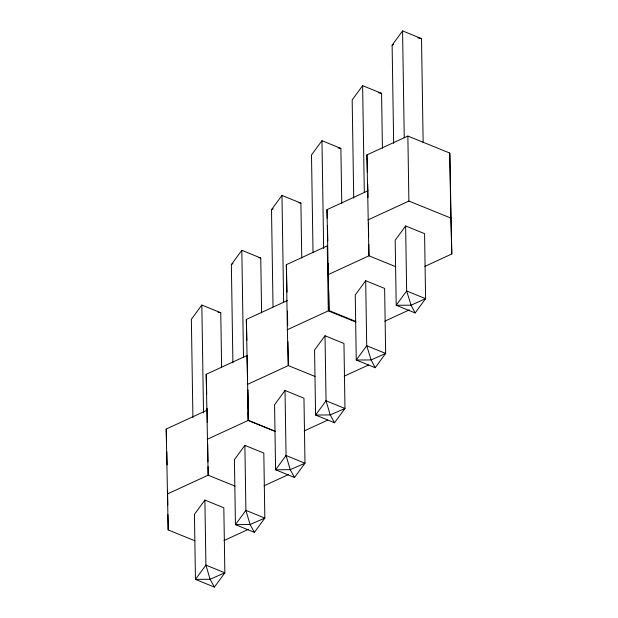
<?xml version="1.0" encoding="UTF-8"?>
<svg xmlns="http://www.w3.org/2000/svg" width="618" height="618" viewBox="0 0 618 618"><rect width="100%" height="100%" fill="white"/><g stroke="black" fill="none" stroke-linecap="round" stroke-linejoin="round"><path stroke-width="0.93" d="M273.032 306.991L271.503 209.703L281.97 195.427L300.904 203.152L301.762 258.054M341.754 203.322L340.889 148.413L321.963 140.695L311.495 154.971L313.025 252.26M232.901 362.82L231.356 264.574L241.823 250.298L260.75 258.015L261.615 312.917M221.623 367.656L220.765 312.747L201.831 305.029L191.364 319.305L192.909 417.559M393.658 143.43L392.121 45.184L402.565 30.9L421.507 38.61L423.145 142.642M382.426 148.266L381.569 93.364L362.627 85.655L352.175 99.938L353.72 198.185M325.022 335.752L314.562 350.027L315.582 415.049L334.516 422.766L344.975 408.49L343.956 343.469L325.022 335.752L326.041 400.773L330.213 414.917L334.516 422.766M285.029 390.483L274.57 404.759L275.589 469.78L294.523 477.498L304.991 463.222L303.963 398.208L285.029 390.483L286.057 455.505L290.221 469.657L294.523 477.498M204.89 500.086L194.431 514.361L195.45 579.383L214.384 587.1L224.852 572.824L223.824 507.803L204.89 500.086L205.918 565.107L210.081 579.251L214.384 587.1M244.882 445.354L234.423 459.63L235.443 524.643L254.377 532.368L264.836 518.093L263.816 453.071L244.882 445.354L245.902 510.368L250.074 524.52L254.377 532.368M405.632 225.956L395.18 240.24L396.208 305.253L415.141 312.963L425.593 298.687L424.574 233.666L405.632 225.956L406.652 290.978L411.063 305.192L415.141 312.963M365.686 280.711L355.242 294.995L356.262 360.008L375.203 367.718L385.647 353.442L384.628 288.421L365.686 280.711L366.713 345.732L371.124 359.946L375.203 367.718M392.121 45.184L393.743 44.133M271.503 209.703L273.125 208.675M231.356 264.574L232.978 263.538M395.705 266.682L368.938 255.821L366.93 154.917L407.865 136.053L449.788 153.063L451.804 253.959L424.805 266.412M355.759 321.437L329 310.576L326.984 209.672L367.919 190.8L367.741 184.195M367.949 219.938L408.884 201.066L450.816 218.077L451.804 253.959M287.347 329.718L286.327 264.697L327.277 245.848L328.297 310.862L287.347 329.718L288.305 365.601L315.056 376.47M328.003 274.693L368.938 255.821L368.761 244.349M275.072 431.209L248.32 420.333L246.335 319.429L287.285 300.58M234.917 486.072L208.166 475.203L206.188 374.299L247.138 355.45L247.509 379.352M247.354 384.45L288.305 365.601L287.934 341.7M384.859 321.167L409.247 309.919M194.933 540.804L168.181 529.935L166.196 429.031L207.146 410.182L207.1 408.289M207.208 439.313L248.158 420.464L274.91 431.341M344.164 376.215L368.56 364.983M167.215 494.052L208.166 475.203L208.034 466.598M304.172 430.947L327.694 420.124M264.025 485.818L288.421 474.585M224.033 540.549L248.428 529.317M338.116 147.903L340.889 148.413M299.05 202.804L300.904 203.152M258.903 257.675L260.75 258.015M217.984 312.237L220.765 312.747M417.814 37.899L421.507 38.61M378.795 92.831L381.569 93.364M328.297 310.862L355.945 322.102M366.93 154.917L367.401 171.92M326.984 209.672L327.223 218.169M327.432 225.724L327.849 240.835M286.327 264.697L286.451 269.417M286.505 271.31L287.061 292.082M246.335 319.429L246.891 340.209M206.188 374.299L206.713 394.129M166.196 429.031L166.551 442.256M166.798 451.696L167.154 464.914M449.788 153.063L450.816 218.077M407.865 136.053L408.884 201.066M402.565 30.9L404.249 137.822M367.919 190.8L368.027 197.497M368.413 222.356L368.645 236.702M362.627 85.655L364.303 192.577M328.266 263.724L328.475 277.111M328.683 290.499L329 310.576M321.963 140.695L323.654 248.583M287.447 311.101L287.679 325.439M281.97 195.427L283.647 302.349M247.293 355.319L247.509 368.699M247.833 389.734L248.119 407.903M248.197 412.685L248.32 420.333M247.679 389.865L248.158 420.464M241.823 250.298L243.5 357.219M207.146 410.182L207.339 422.612M207.671 443.647L207.957 461.816M201.831 305.029L203.523 412.917M167.563 490.731L167.787 505.076M167.934 514.639L168.181 529.935M326.041 400.773L315.582 415.049L330.213 414.917L344.975 408.49L326.041 400.773M245.902 510.368L235.443 524.643L250.074 524.52L264.836 518.093L245.902 510.368M286.057 455.505L275.589 469.78L290.221 469.657L304.991 463.222L286.057 455.505M205.918 565.107L195.45 579.383L210.081 579.251L224.852 572.824L205.918 565.107M366.713 345.732L356.262 360.008L371.124 359.946L385.647 353.442L366.713 345.732M406.652 290.978L396.208 305.253L411.063 305.192L425.593 298.687L406.652 290.978"/></g></svg>
